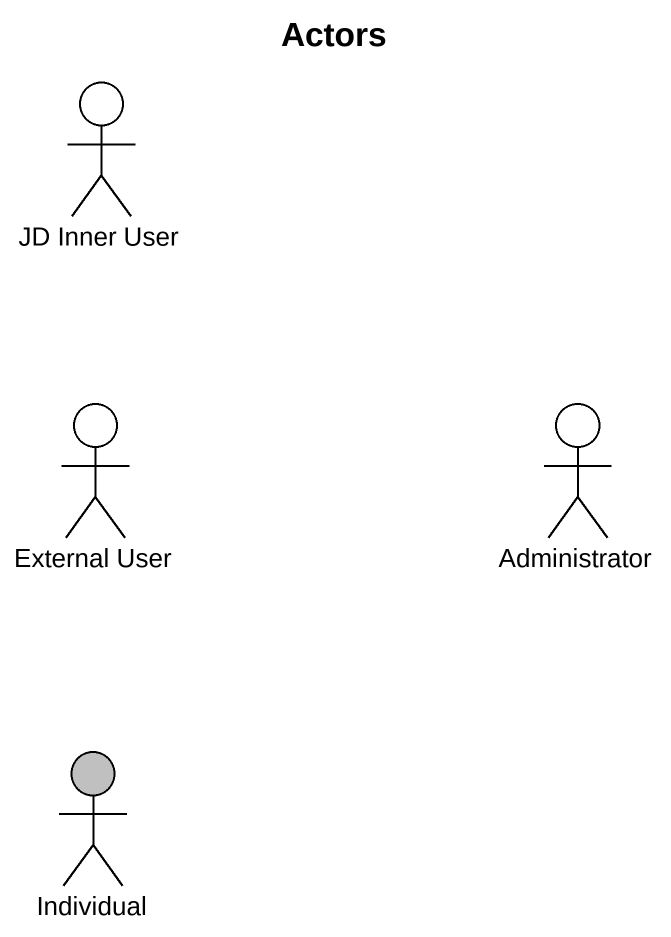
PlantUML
@startuml
title Actors
actor "JD Inner User" as JD_Inner_User
actor "External User" as External_User
actor Administrator
actor Individual #C0C0C0
@enduml
